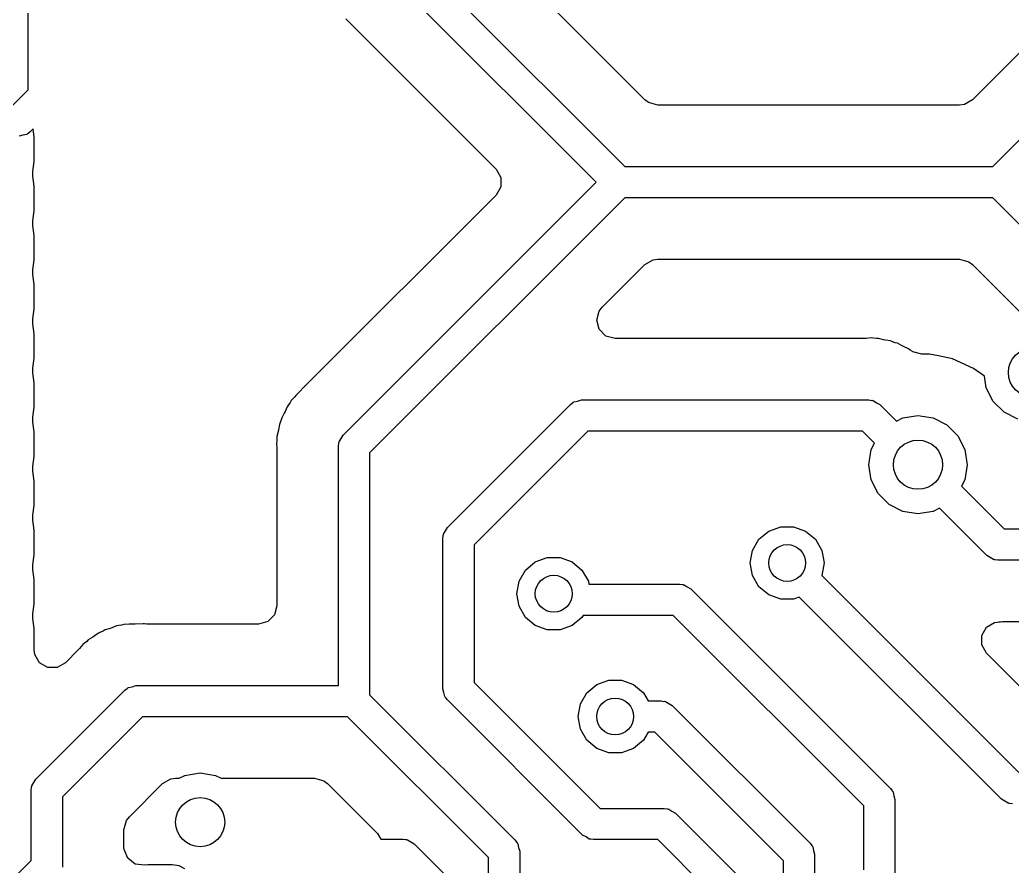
# Model space of a CAD drawing. Extents: x 44 to 146, y -87 to -25.
# Drawn here: x 90.46 to 98.53, y -73.97 to -67.08 of the extents above; entities that cross this region are included whole.
import ezdxf

# ---------------------------------------------------------------- set-up
doc = ezdxf.new("R2010")
doc.units = 0
doc.layers.add('BLACK', color=7, linetype='CONTINUOUS')

msp = doc.modelspace()

# ---------------------------------------------------------------- linework, layer by layer
at = {"layer": 'BLACK', "linetype": 'CONTINUOUS'}
for p, q in [((95.541278, -67.728859), (94.196141, -66.383722)), ((93.652, -66.547394), (95.377605, -68.273)), ((95.145394, -68.4), (93.435197, -66.689803)), ((90.523, -67.647394), (90.523, -66.727605)), ((93.10718, -67.069599), (94.332221, -68.29464)), ((98.855402, -67.082177), (98.208722, -67.728859)), ((98.372394, -68.273), (99.235197, -67.410198)), ((90.397394, -67.773), (90.523, -67.647394)), ((95.572137, -67.752538), (95.541278, -67.728859)), ((95.646637, -67.7725), (95.572137, -67.752538)), ((98.208722, -67.728859), (98.141927, -67.767423)), ((98.103363, -67.7725), (95.646637, -67.7725)), ((98.141927, -67.767423), (98.103363, -67.7725)), ((90.539803, -67.989803), (90.521644, -68.003395)), ((90.562253, -67.967352), (90.539803, -67.989803)), ((90.571, -68.033781), (90.562253, -67.967352)), ((90.480156, -68.018145), (90.45, -68.027)), ((90.510865, -68.011465), (90.480156, -68.018145)), ((90.516001, -68.007619), (90.510865, -68.011465)), ((90.518661, -68.006839), (90.516001, -68.007619)), ((90.521644, -68.003395), (90.518661, -68.006839)), ((90.571, -68.23252), (90.571, -68.033781)), ((90.560311, -68.3137), (90.571, -68.23252)), ((90.560311, -68.352602), (90.560311, -68.3137)), ((94.332221, -68.29464), (94.370785, -68.361435)), ((95.377605, -68.273), (98.372394, -68.273)), ((90.571, -68.433781), (90.560311, -68.352602)), ((93.085197, -70.460197), (95.145394, -68.4)), ((94.370785, -68.361435), (94.370785, -68.438563)), ((90.571, -68.63252), (90.571, -68.433781)), ((94.370785, -68.438563), (94.332221, -68.505358)), ((94.332221, -68.505358), (92.791902, -70.045677)), ((95.377605, -68.527), (93.302, -70.602605)), ((98.372394, -68.527), (95.377605, -68.527)), ((99.268349, -69.422954), (98.372394, -68.527)), ((90.560311, -68.7137), (90.571, -68.63252)), ((90.560311, -68.752602), (90.560311, -68.7137)), ((90.571, -68.833781), (90.560311, -68.752602)), ((90.571, -69.03252), (90.571, -68.833781)), ((90.560311, -69.1137), (90.571, -69.03252)), ((95.541278, -69.071141), (95.608073, -69.032577)), ((95.608073, -69.032577), (95.646637, -69.0275)), ((95.646637, -69.0275), (98.103363, -69.0275)), ((98.103363, -69.0275), (98.177863, -69.047462)), ((98.177863, -69.047462), (98.208722, -69.071141)), ((90.560311, -69.152602), (90.560311, -69.1137)), ((95.267761, -69.344658), (95.541278, -69.071141)), ((98.208722, -69.071141), (98.689279, -69.551698)), ((90.571, -69.233781), (90.560311, -69.152602)), ((90.571, -69.43252), (90.571, -69.233781)), ((95.194277, -69.418141), (95.267761, -69.344658)), ((90.560311, -69.5137), (90.571, -69.43252)), ((95.150636, -69.5235), (95.170598, -69.449)), ((95.170598, -69.449), (95.194277, -69.418141)), ((90.560311, -69.552602), (90.560311, -69.5137)), ((95.170598, -69.598), (95.150636, -69.5235)), ((90.571, -69.633781), (90.560311, -69.552602)), ((95.225136, -69.652538), (95.170598, -69.598)), ((90.571, -69.83252), (90.571, -69.633781)), ((95.299636, -69.6725), (95.225136, -69.652538)), ((97.327983, -69.6725), (95.299636, -69.6725)), ((97.342005, -69.671839), (97.327983, -69.6725)), ((97.384467, -69.667825), (97.342005, -69.671839)), ((97.402406, -69.670666), (97.384467, -69.667825)), ((97.425713, -69.6725), (97.402406, -69.670666)), ((97.443872, -69.6725), (97.425713, -69.6725)), ((97.48519, -69.683108), (97.443872, -69.6725)), ((97.498931, -69.685953), (97.48519, -69.683108)), ((97.541052, -69.692624), (97.498931, -69.685953)), ((97.541061, -69.692627), (97.541052, -69.692624)), ((97.557727, -69.699839), (97.541061, -69.692627)), ((97.579843, -69.707411), (97.557727, -69.699839)), ((97.597433, -69.711927), (97.579843, -69.707411)), ((97.597435, -69.711928), (97.597433, -69.711927)), ((97.634814, -69.732478), (97.597435, -69.711928)), ((97.647406, -69.738647), (97.634814, -69.732478)), ((97.686562, -69.755592), (97.647406, -69.738647)), ((97.700909, -69.766721), (97.686562, -69.755592)), ((97.72043, -69.779545), (97.700909, -69.766721)), ((90.560311, -69.9137), (90.571, -69.83252)), ((97.723183, -69.781059), (97.72043, -69.779545)), ((97.794983, -69.7995), (97.723183, -69.781059)), ((97.859246, -69.7995), (97.794983, -69.7995)), ((97.859248, -69.7995), (97.859246, -69.7995)), ((97.930757, -69.8147), (97.859248, -69.7995)), ((98.044403, -69.838856), (97.930757, -69.8147)), ((98.044405, -69.838857), (98.044403, -69.838856)), ((98.217327, -69.915847), (98.044405, -69.838857)), ((90.560311, -69.952602), (90.560311, -69.9137)), ((98.217329, -69.915848), (98.217327, -69.915847)), ((98.21733, -69.915849), (98.217329, -69.915848)), ((98.304637, -69.979281), (98.21733, -69.915849)), ((90.571, -70.033781), (90.560311, -69.952602)), ((98.319577, -70.073607), (98.304637, -69.979281)), ((90.571, -70.23252), (90.571, -70.033781)), ((92.771837, -70.06266), (92.725907, -70.111569)), ((92.779059, -70.056686), (92.771837, -70.06266)), ((92.791902, -70.045677), (92.778702, -70.056254)), ((92.778702, -70.056254), (92.779059, -70.056686)), ((98.376393, -70.185114), (98.319577, -70.073607)), ((92.663305, -70.178236), (92.654556, -70.194151)), ((92.663309, -70.178231), (92.663305, -70.178236)), ((92.692508, -70.147136), (92.663309, -70.178231)), ((92.701611, -70.136479), (92.692508, -70.147136)), ((92.70337, -70.134211), (92.701611, -70.136479)), ((92.722657, -70.114923), (92.70337, -70.134211)), ((92.725907, -70.111569), (92.722657, -70.114923)), ((94.99485, -70.181852), (95.025, -70.173)), ((95.025, -70.173), (97.3646, -70.173)), ((97.3646, -70.173), (97.387052, -70.176227)), ((97.387052, -70.176227), (97.391596, -70.175903)), ((97.391596, -70.175903), (97.394027, -70.17723)), ((97.394027, -70.17723), (97.40038, -70.178144)), ((97.40038, -70.178144), (97.426817, -70.195134)), ((90.560311, -70.3137), (90.571, -70.23252)), ((92.630593, -70.228035), (92.613654, -70.267179)), ((92.641722, -70.213688), (92.630593, -70.228035)), ((92.654556, -70.194151), (92.641722, -70.213688)), ((93.935197, -71.210197), (94.935198, -70.210197)), ((94.935198, -70.210197), (94.953356, -70.196603)), ((94.953356, -70.196603), (94.956339, -70.193161)), ((94.956339, -70.193161), (94.958996, -70.19238)), ((94.958996, -70.19238), (94.964135, -70.188534)), ((94.964135, -70.188534), (94.99485, -70.181852)), ((97.426817, -70.195134), (97.454403, -70.210197)), ((97.454403, -70.210197), (97.589844, -70.345638)), ((98.464886, -70.273607), (98.376393, -70.185114)), ((90.560311, -70.352602), (90.560311, -70.3137)), ((92.582411, -70.334756), (92.574841, -70.356865)), ((92.586928, -70.317165), (92.582411, -70.334756)), ((92.607479, -70.279783), (92.586928, -70.317165)), ((92.613654, -70.267179), (92.607479, -70.279783)), ((97.589844, -70.345638), (97.640993, -70.319577)), ((97.640993, -70.319577), (97.7646, -70.3)), ((97.7646, -70.3), (97.888207, -70.319577)), ((97.888207, -70.319577), (97.999714, -70.376393)), ((98.576393, -70.330423), (98.464886, -70.273607)), ((90.571, -70.433781), (90.560311, -70.352602)), ((92.560952, -70.415673), (92.558107, -70.429411)), ((92.567625, -70.373543), (92.560952, -70.415673)), ((92.567627, -70.373536), (92.567625, -70.373543)), ((92.574841, -70.356865), (92.567627, -70.373536)), ((97.999714, -70.376393), (98.088207, -70.464886)), ((90.571, -70.63252), (90.571, -70.433781)), ((92.5475, -70.488887), (92.545666, -70.512193)), ((92.558107, -70.429411), (92.5475, -70.470725)), ((92.5475, -70.470725), (92.5475, -70.488887)), ((93.053144, -70.51422), (93.070134, -70.487782)), ((93.070134, -70.487782), (93.085197, -70.460197)), ((95.077605, -70.427), (94.152, -71.352605)), ((97.311994, -70.427), (95.077605, -70.427)), ((97.410238, -70.525244), (97.311994, -70.427)), ((98.088207, -70.464886), (98.145023, -70.576393)), ((92.543446, -70.526213), (92.542825, -70.530133)), ((92.542825, -70.530133), (92.545944, -70.563127)), ((92.545666, -70.512193), (92.543446, -70.526213)), ((92.545944, -70.563127), (92.546839, -70.572594)), ((92.546839, -70.572594), (92.5475, -70.586616)), ((93.048, -70.55), (93.051227, -70.527547)), ((93.048, -72.498), (93.048, -70.55)), ((93.050903, -70.523004), (93.05223, -70.520572)), ((93.051227, -70.527547), (93.050903, -70.523004)), ((93.05223, -70.520572), (93.053144, -70.51422)), ((97.3646, -70.7), (97.384177, -70.576393)), ((97.384177, -70.576393), (97.410238, -70.525244)), ((98.145023, -70.576393), (98.1646, -70.7)), ((90.560311, -70.7137), (90.571, -70.63252)), ((92.5475, -70.586616), (92.5475, -71.8485)), ((93.302, -70.602605), (93.302, -72.572394)), ((90.560311, -70.752602), (90.560311, -70.7137)), ((97.384177, -70.823607), (97.3646, -70.7)), ((98.1646, -70.7), (98.145023, -70.823607)), ((90.571, -70.833781), (90.560311, -70.752602)), ((97.440993, -70.935114), (97.384177, -70.823607)), ((98.145023, -70.823607), (98.118961, -70.874755)), ((90.571, -71.03252), (90.571, -70.833781)), ((98.118961, -70.874755), (98.467205, -71.223)), ((97.529486, -71.023607), (97.440993, -70.935114)), ((90.560563, -71.111786), (90.571, -71.03252)), ((97.640993, -71.080423), (97.529486, -71.023607)), ((97.939355, -71.054361), (97.888207, -71.080423)), ((98.324798, -71.439803), (97.939355, -71.054361)), ((90.560563, -71.150676), (90.560563, -71.111786)), ((97.7646, -71.1), (97.640993, -71.080423)), ((97.888207, -71.080423), (97.7646, -71.1)), ((90.571499, -71.233751), (90.560563, -71.150676)), ((93.920134, -71.237782), (93.935197, -71.210197)), ((96.55, -71.240192), (96.647906, -71.204558)), ((96.647906, -71.204558), (96.752094, -71.204558)), ((96.752094, -71.204558), (96.85, -71.240192)), ((98.467205, -71.223), (98.922394, -71.223)), ((90.5715, -71.432552), (90.571499, -71.233751)), ((93.898, -71.3), (93.901227, -71.277547)), ((93.898, -72.525), (93.898, -71.3)), ((93.900903, -71.273004), (93.90223, -71.270572)), ((93.901227, -71.277547), (93.900903, -71.273004)), ((93.90223, -71.270572), (93.903144, -71.26422)), ((93.903144, -71.26422), (93.920134, -71.237782)), ((96.418092, -71.397394), (96.470187, -71.307164)), ((96.470187, -71.307164), (96.55, -71.240192)), ((96.85, -71.240192), (96.929813, -71.307164)), ((96.929813, -71.307164), (96.981908, -71.397394)), ((94.152, -71.352605), (94.152, -72.472394)), ((90.560815, -71.513707), (90.5715, -71.432552)), ((94.65, -71.490192), (94.747906, -71.454558)), ((94.747906, -71.454558), (94.852094, -71.454558)), ((94.852094, -71.454558), (94.95, -71.490192)), ((96.4, -71.5), (96.418092, -71.397394)), ((96.981908, -71.397394), (97, -71.5)), ((98.352379, -71.454863), (98.324798, -71.439803)), ((98.37882, -71.471856), (98.352379, -71.454863)), ((98.385172, -71.472769), (98.37882, -71.471856)), ((90.560815, -71.552596), (90.560815, -71.513707)), ((90.571499, -71.633751), (90.560815, -71.552596)), ((94.570187, -71.557164), (94.65, -71.490192)), ((94.95, -71.490192), (95.029813, -71.557164)), ((96.418092, -71.602606), (96.4, -71.5)), ((97, -71.5), (96.981953, -71.602347)), ((98.387604, -71.474097), (98.385172, -71.472769)), ((98.392147, -71.473772), (98.387604, -71.474097)), ((98.4146, -71.477), (98.392147, -71.473772)), ((98.975, -71.477), (98.4146, -71.477)), ((94.518092, -71.647394), (94.570187, -71.557164)), ((95.029813, -71.557164), (95.081908, -71.647394)), ((96.470187, -71.692836), (96.418092, -71.602606)), ((96.981953, -71.602347), (98.585757, -73.206151)), ((90.5715, -71.832552), (90.571499, -71.633751)), ((94.5, -71.75), (94.518092, -71.647394)), ((95.081908, -71.647394), (95.086423, -71.673)), ((95.086423, -71.673), (95.825, -71.673)), ((95.825, -71.673), (95.847452, -71.676227)), ((95.847452, -71.676227), (95.851996, -71.675903)), ((95.851996, -71.675903), (95.854427, -71.67723)), ((95.854427, -71.67723), (95.86078, -71.678144)), ((95.86078, -71.678144), (95.887217, -71.695134)), ((95.887217, -71.695134), (95.914803, -71.710197)), ((95.914803, -71.710197), (97.539803, -73.335197)), ((96.55, -71.759808), (96.470187, -71.692836)), ((94.518092, -71.852606), (94.5, -71.75)), ((96.647906, -71.795442), (96.55, -71.759808)), ((96.798826, -71.778432), (96.752094, -71.795442)), ((98.443348, -73.422954), (96.798826, -71.778432)), ((90.560815, -71.913707), (90.5715, -71.832552)), ((92.5475, -71.8485), (92.527538, -71.923)), ((94.570187, -71.942836), (94.518092, -71.852606)), ((96.752094, -71.795442), (96.647906, -71.795442)), ((90.560815, -71.952596), (90.560815, -71.913707)), ((90.571499, -72.033751), (90.560815, -71.952596)), ((92.527538, -71.923), (92.473, -71.977538)), ((94.65, -72.009808), (94.570187, -71.942836)), ((95.029813, -71.942836), (94.95, -72.009808)), ((95.038956, -71.927), (95.029813, -71.942836)), ((95.772394, -71.927), (95.038956, -71.927)), ((97.323, -73.477606), (95.772394, -71.927)), ((90.571499, -72.206368), (90.571499, -72.033751)), ((91.189776, -72.032629), (91.148811, -72.044531)), ((91.203052, -72.028084), (91.189776, -72.032629)), ((91.24271, -72.012382), (91.203052, -72.028084)), ((91.260721, -72.010107), (91.24271, -72.012382)), ((91.283605, -72.005368), (91.260721, -72.010107)), ((91.301055, -72.000299), (91.283605, -72.005368)), ((91.301058, -72.000298), (91.301055, -72.000299)), ((91.343697, -71.998958), (91.301058, -72.000298)), ((91.357674, -71.997859), (91.343697, -71.998958)), ((91.360511, -71.9975), (91.357674, -71.997859)), ((91.387785, -71.9975), (91.360511, -71.9975)), ((91.392462, -71.997427), (91.387785, -71.9975)), ((91.459523, -71.99532), (91.392462, -71.997427)), ((91.459527, -71.99532), (91.459523, -71.99532)), ((91.468857, -71.996202), (91.459527, -71.99532)), ((91.468909, -71.995643), (91.468857, -71.996202)), ((91.485727, -71.9975), (91.468909, -71.995643)), ((92.3985, -71.9975), (91.485727, -71.9975)), ((92.473, -71.977538), (92.3985, -71.9975)), ((94.747906, -72.045442), (94.65, -72.009808)), ((94.95, -72.009808), (94.852094, -72.045442)), ((98.283009, -72.090231), (98.321573, -72.023436)), ((98.321573, -72.023436), (98.388368, -71.984872)), ((98.388368, -71.984872), (98.41291, -71.980456)), ((98.41291, -71.980456), (98.423363, -71.979468)), ((98.423363, -71.979468), (98.437199, -71.978161)), ((98.437199, -71.978161), (98.451217, -71.9775)), ((98.451217, -71.9775), (98.889273, -71.9775)), ((91.049067, -72.103518), (91.012341, -72.125238)), ((91.060793, -72.095815), (91.049067, -72.103518)), ((91.095299, -72.070745), (91.060793, -72.095815)), ((91.095302, -72.070744), (91.095299, -72.070745)), ((91.112187, -72.064058), (91.095302, -72.070744)), ((91.13317, -72.05378), (91.112187, -72.064058)), ((91.148811, -72.044531), (91.13317, -72.05378)), ((94.852094, -72.045442), (94.747906, -72.045442)), ((98.283009, -72.167359), (98.283009, -72.090231)), ((90.939847, -72.196797), (90.930402, -72.207177)), ((90.967028, -72.163941), (90.939847, -72.196797)), ((90.96704, -72.16393), (90.967028, -72.163941)), ((90.98173, -72.153257), (90.96704, -72.16393)), ((90.9995, -72.13808), (90.98173, -72.153257)), ((91.012341, -72.125238), (90.9995, -72.13808)), ((98.321573, -72.234154), (98.283009, -72.167359)), ((90.576576, -72.244926), (90.571499, -72.206368)), ((90.61514, -72.311721), (90.576576, -72.244926)), ((90.930402, -72.207177), (90.825858, -72.311721)), ((98.749429, -72.66201), (98.321573, -72.234154)), ((90.681935, -72.350285), (90.61514, -72.311721)), ((90.759063, -72.350285), (90.681935, -72.350285)), ((90.825858, -72.311721), (90.759063, -72.350285)), ((91.310198, -72.535197), (91.328356, -72.521603)), ((91.328356, -72.521603), (91.331339, -72.518161)), ((91.331339, -72.518161), (91.333996, -72.51738)), ((91.333996, -72.51738), (91.339135, -72.513534)), ((91.339135, -72.513534), (91.36985, -72.506852)), ((91.36985, -72.506852), (91.4, -72.498)), ((91.4, -72.498), (93.048, -72.498)), ((94.152, -72.472394), (95.177606, -73.498)), ((95.070187, -72.557164), (95.15, -72.490192)), ((95.15, -72.490192), (95.247906, -72.454558)), ((95.247906, -72.454558), (95.352094, -72.454558)), ((95.352094, -72.454558), (95.45, -72.490192)), ((95.45, -72.490192), (95.529813, -72.557164)), ((90.585197, -73.260197), (91.310198, -72.535197)), ((93.302, -72.572394), (94.485803, -73.756198)), ((93.906854, -72.555156), (93.898, -72.525)), ((93.913535, -72.585865), (93.906854, -72.555156)), ((93.91738, -72.591001), (93.913535, -72.585865)), ((93.918161, -72.593661), (93.91738, -72.591001)), ((93.921604, -72.596644), (93.918161, -72.593661)), ((93.935197, -72.614803), (93.921604, -72.596644)), ((95.018092, -72.647394), (95.070187, -72.557164)), ((95.529813, -72.557164), (95.567824, -72.623)), ((95.035197, -73.714803), (93.935197, -72.614803)), ((95, -72.75), (95.018092, -72.647394)), ((95.567824, -72.623), (95.675, -72.623)), ((95.675, -72.623), (95.697452, -72.626227)), ((95.697452, -72.626227), (95.701996, -72.625903)), ((95.701996, -72.625903), (95.704427, -72.62723)), ((95.704427, -72.62723), (95.71078, -72.628144)), ((95.71078, -72.628144), (95.737217, -72.645134)), ((95.737217, -72.645134), (95.764803, -72.660197)), ((95.764803, -72.660197), (96.885802, -73.781197)), ((91.452605, -72.752), (90.802, -73.402605)), ((93.122394, -72.752), (91.452605, -72.752)), ((94.269, -73.898605), (93.122394, -72.752)), ((95.018092, -72.852606), (95, -72.75)), ((95.070187, -72.942836), (95.018092, -72.852606)), ((95.567824, -72.877), (95.529813, -72.942836)), ((95.622394, -72.877), (95.567824, -72.877)), ((96.669, -73.923605), (95.622394, -72.877)), ((95.15, -73.009808), (95.070187, -72.942836)), ((95.529813, -72.942836), (95.45, -73.009808)), ((95.247906, -73.045442), (95.15, -73.009808)), ((95.352094, -73.045442), (95.247906, -73.045442)), ((95.45, -73.009808), (95.352094, -73.045442)), ((91.752434, -73.2525), (91.798993, -73.228777)), ((91.798993, -73.228777), (91.9226, -73.2092)), ((91.9226, -73.2092), (92.046207, -73.228777)), ((92.046207, -73.228777), (92.092766, -73.2525)), ((90.548, -73.35), (90.551227, -73.327547)), ((90.550903, -73.323004), (90.55223, -73.320572)), ((90.551227, -73.327547), (90.550903, -73.323004)), ((90.55223, -73.320572), (90.553144, -73.31422)), ((90.553144, -73.31422), (90.570134, -73.287782)), ((90.570134, -73.287782), (90.585197, -73.260197)), ((91.346141, -73.566278), (91.616278, -73.296141)), ((91.616278, -73.296141), (91.683073, -73.257577)), ((91.683073, -73.257577), (91.721637, -73.2525)), ((91.721637, -73.2525), (91.752434, -73.2525)), ((92.092766, -73.2525), (92.853363, -73.2525)), ((92.853363, -73.2525), (92.927863, -73.272462)), ((92.927863, -73.272462), (92.958722, -73.296141)), ((92.958722, -73.296141), (93.365873, -73.703292)), ((90.548, -73.922394), (90.548, -73.35)), ((90.802, -73.402605), (90.802, -73.975)), ((97.539803, -73.335197), (97.553395, -73.353355)), ((97.553395, -73.353355), (97.556839, -73.356339)), ((97.556839, -73.356339), (97.557619, -73.358998)), ((97.557619, -73.358998), (97.561465, -73.364135)), ((97.561465, -73.364135), (97.568145, -73.394843)), ((97.568145, -73.394843), (97.577, -73.425)), ((97.323, -73.997394), (97.323, -73.477606)), ((97.577, -73.425), (97.577, -74.05)), ((98.470933, -73.438016), (98.443348, -73.422954)), ((98.497371, -73.455007), (98.470933, -73.438016)), ((98.503723, -73.45592), (98.497371, -73.455007)), ((98.506155, -73.457248), (98.503723, -73.45592)), ((98.510698, -73.456923), (98.506155, -73.457248)), ((98.533151, -73.460151), (98.510698, -73.456923)), ((91.322462, -73.597137), (91.346141, -73.566278)), ((95.177606, -73.498), (95.7, -73.498)), ((95.7, -73.498), (95.722452, -73.501227)), ((95.722452, -73.501227), (95.726996, -73.500903)), ((95.726996, -73.500903), (95.729427, -73.50223)), ((95.729427, -73.50223), (95.73578, -73.503144)), ((95.73578, -73.503144), (95.762217, -73.520134)), ((95.762217, -73.520134), (95.789803, -73.535197)), ((95.789803, -73.535197), (96.485803, -74.231198)), ((91.3025, -73.671637), (91.322462, -73.597137)), ((91.3025, -73.813303), (91.3025, -73.671637)), ((93.365873, -73.703292), (93.391685, -73.748)), ((95.062782, -73.729865), (95.035197, -73.714803)), ((95.08922, -73.746856), (95.062782, -73.729865)), ((91.303774, -73.832747), (91.3025, -73.813303)), ((93.391685, -73.748), (93.575, -73.748)), ((93.575, -73.748), (93.597452, -73.751227)), ((93.597452, -73.751227), (93.601996, -73.750903)), ((93.601996, -73.750903), (93.604427, -73.75223)), ((93.604427, -73.75223), (93.61078, -73.753144)), ((93.61078, -73.753144), (93.637217, -73.770134)), ((93.637217, -73.770134), (93.664803, -73.785197)), ((93.664803, -73.785197), (94.085803, -74.206198)), ((94.485803, -73.756198), (94.499396, -73.774356)), ((94.499396, -73.774356), (94.502839, -73.777339)), ((94.502839, -73.777339), (94.503619, -73.779996)), ((94.503619, -73.779996), (94.507466, -73.785135)), ((94.507466, -73.785135), (94.514147, -73.81585)), ((95.095572, -73.747769), (95.08922, -73.746856)), ((95.098004, -73.749097), (95.095572, -73.747769)), ((95.102547, -73.748772), (95.098004, -73.749097)), ((95.125, -73.752), (95.102547, -73.748772)), ((95.647394, -73.752), (95.125, -73.752)), ((96.269, -74.373605), (95.647394, -73.752)), ((96.885802, -73.781197), (96.899394, -73.799354)), ((96.899394, -73.799354), (96.902839, -73.802339)), ((96.902839, -73.802339), (96.903619, -73.804998)), ((96.903619, -73.804998), (96.907465, -73.810135)), ((96.907465, -73.810135), (96.914145, -73.840843)), ((91.333288, -73.904005), (91.303774, -73.832747)), ((94.514147, -73.81585), (94.523, -73.846)), ((94.523, -73.846), (94.523, -75.195651)), ((96.914145, -73.840843), (96.923, -73.871)), ((96.923, -73.871), (96.923, -75.195651)), ((88.833941, -75.636453), (90.548, -73.922394)), ((91.394476, -73.950959), (91.333288, -73.904005)), ((91.470944, -73.961029), (91.394476, -73.950959)), ((91.4966, -73.957652), (91.470944, -73.961029)), ((91.496601, -73.957651), (91.4966, -73.957652)), ((91.695403, -73.957651), (91.496601, -73.957651)), ((91.750473, -73.9649), (91.695403, -73.957651)), ((91.798993, -73.989623), (91.750473, -73.9649)), ((94.269, -75.195651), (94.269, -73.898605)), ((96.669, -75.195651), (96.669, -73.923605))]:
    msp.add_line(p, q, dxfattribs=at)
at = {"layer": 'BLACK'}
for centre, radius in [((98.7, -69.95), 0.2), ((97.7646, -70.7), 0.2), ((96.7, -71.5), 0.15), ((94.8, -71.75), 0.15), ((95.3, -72.75), 0.15), ((91.9226, -73.6092), 0.2)]:
    msp.add_circle(centre, radius, dxfattribs=at)

doc.saveas('drawing.dxf')
